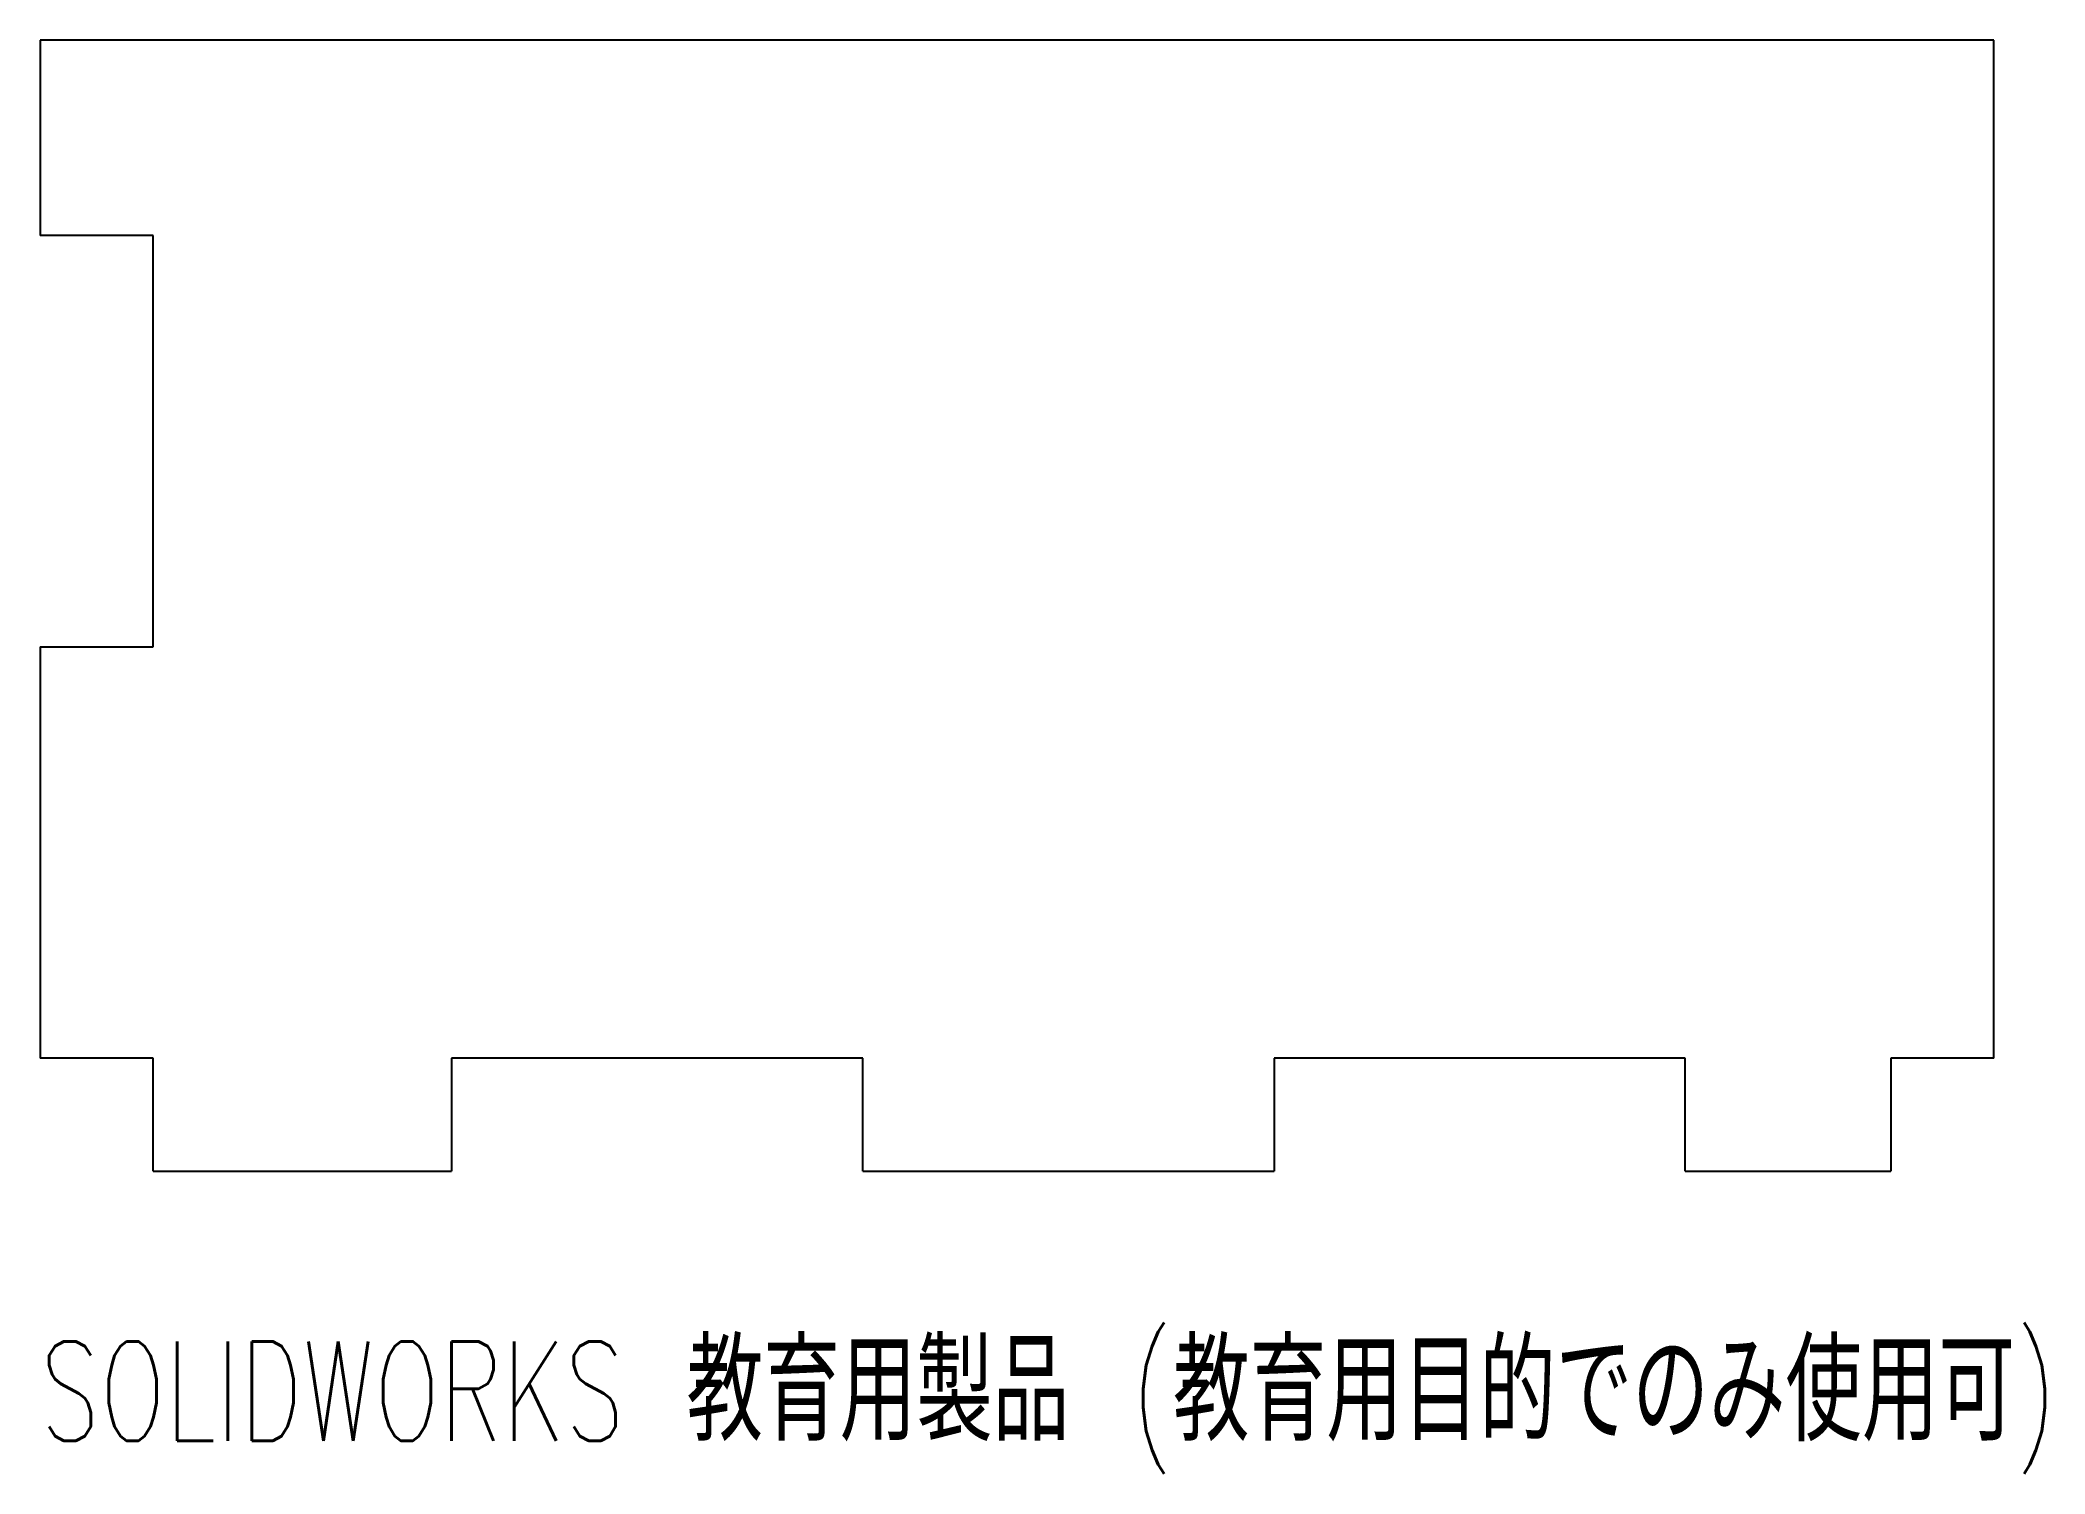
# Model space of a CAD drawing. Header units: millimetres. Extents: x -47.5 to 50, y -42.2 to 27.5.
import ezdxf

# ---------------------------------------------------------------- set-up
doc = ezdxf.new("R2010")
doc.units = ezdxf.units.MM
doc.styles.add('SLDTEXTSTYLE0', font='TXT', dxfattribs={"width": 0.7, "bigfont": 'bigfont'})

msp = doc.modelspace()

# ---------------------------------------------------------------- linework, layer by layer
at = {"color": 7, "linetype": 'Continuous', "lineweight": 25}
for p, q in [((47.5, 27.5), (-47.5, 27.5)), ((-47.5, 27.5), (-47.5, 18)), ((47.5, -21.996), (47.5, 27.5)), ((-42, 18), (-47.5, 18)), ((-42, -2), (-42, 18)), ((-47.5, -2), (-42, -2)), ((-47.5, -2), (-47.5, -22)), ((-42, -22), (-47.5, -22)), ((-42, -27.5), (-42, -22)), ((-27.5, -21.996), (-27.5, -27.5)), ((-7.5, -21.996), (-27.5, -21.996)), ((-7.5, -27.5), (-7.5, -21.996)), ((12.5, -21.996), (12.5, -27.5)), ((32.5, -21.996), (12.5, -21.996)), ((32.5, -27.5), (32.5, -21.996)), ((42.5, -21.996), (42.5, -27.5)), ((47.5, -21.996), (42.5, -21.996)), ((-42, -27.5), (-27.5, -27.5)), ((-7.5, -27.5), (12.5, -27.5)), ((32.5, -27.5), (42.5, -27.5))]:
    msp.add_line(p, q, dxfattribs=at)

# ---------------------------------------------------------------- texts
at = {"color": 7, "linetype": 'Continuous', "insert": (-47.5, -35.77), "char_height": 4.83362, "attachment_point": 1, "style": 'SLDTEXTSTYLE0'}
msp.add_mtext('SOLIDWORKS 教育用製品 (教育用目的でのみ使用可)', dxfattribs=at)

doc.saveas('drawing.dxf')
